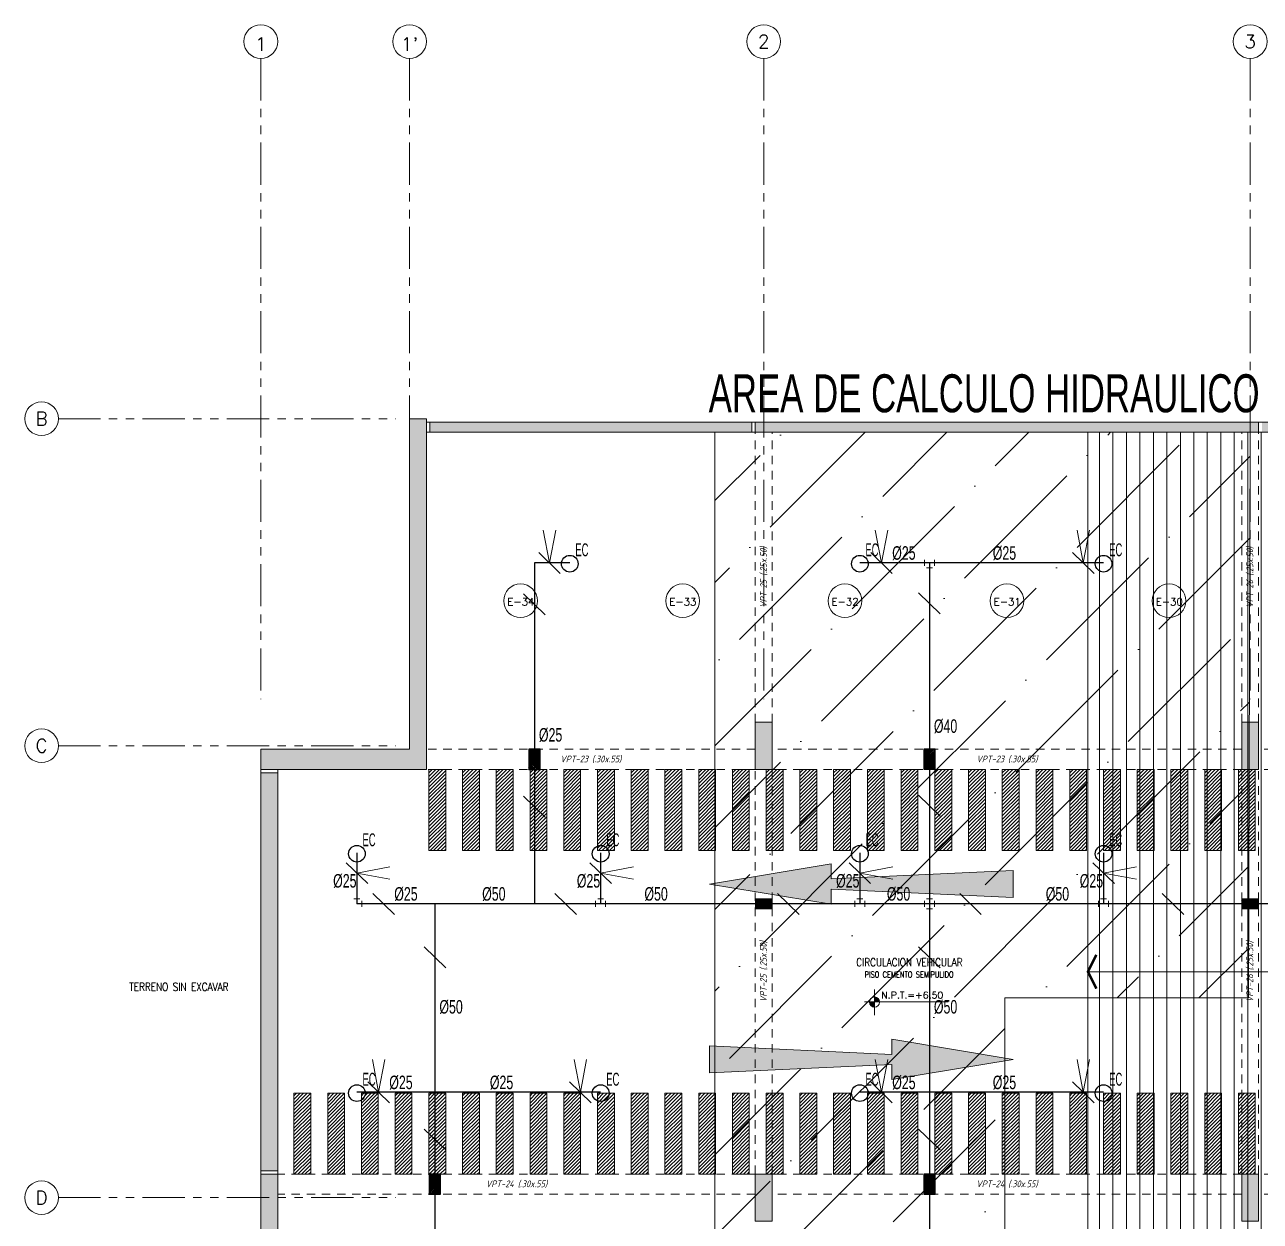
# Model space of a CAD drawing. Header units: millimetres. Extents: x 2085 to 2829, y 1347 to 1643.
# Drawn here: x 2109.65 to 2127.97, y 1447.39 to 1465.13 of the extents above; entities that cross this region are included whole.
import ezdxf
from ezdxf.enums import TextEntityAlignment as Align

# ---------------------------------------------------------------- set-up
doc = ezdxf.new("R2010")
doc.units = ezdxf.units.MM
for name, pattern in [('DASHED2', [0.375, 0.25, -0.125]), ('HIDDEN', [0.375, 0.25, -0.125]), ('HIDDEN2', [0.1875, 0.125, -0.0625]), ('PHANTOM', [2.5, 1.25, -0.25, 0.25, -0.25, 0.25, -0.25]), ('PHANTOM2', [1.25, 0.625, -0.125, 0.125, -0.125, 0.125, -0.125])]:
    doc.linetypes.add(name, pattern=pattern)
doc.layers.get('0').update_dxf_attribs({"color": 251, "lineweight": 9})
for name, color, linetype, lineweight in [('000 SOS 911 - ACCESORIOS ACI', 3, 'Continuous', 20), ('000 SOS 911 ACCESORIOS', 3, 'Continuous', 20), ('000 SOS 911 ROCIADORES', 5, 'Continuous', 25), ('000 SOS 911 TEXTOS ACI', 7, 'Continuous', 9), ('000 SOS 911 TUB. ENTERRADA  ACI', 5, 'DASHED2', 25), ('000 SOS 911 TUBERIA ACI', 3, 'Continuous', 25), ('A-EJES', 251, 'PHANTOM', 9), ('A-ESTRUCTURA-HATCH', 251, 'Continuous', 13), ('A-ESTRUCTURA-PLACAS', 251, 'Continuous', 13), ('A-ESTRUCTURA-VIGAS', 251, 'HIDDEN2', 13), ('A-HATCH', 251, 'Continuous', 9), ('A-LINEAS', 251, 'Continuous', 9), ('A-MUROS', 251, 'Continuous', 9), ('A-NIVELES-NPT', 251, 'Continuous', 9), ('A-NUMERO ESTAC', 251, 'Continuous', 13), ('A-TEXTO-ACABADO PISO', 251, 'Continuous', 13), ('A-TEXTO-AMBIENTES', 251, 'Continuous', 9), ('A-TEXTO-INDICACIONES', 251, 'Continuous', 13), ('CIRCULACION PEATONAL', 251, 'Continuous', 13), ('Layer1', 1, 'Continuous', 9), ('relleno', 251, 'Continuous', 9)]:
    doc.layers.add(name, color=color, linetype=linetype, lineweight=lineweight)
doc.layers.add('A_50_Vigas Chata', color=251, linetype='HIDDEN', lineweight=13, plot=False)
doc.styles.add('APPIA -TEXTOS-GENERALES', font='isocp.shx', dxfattribs={"oblique": 15})
doc.styles.add('PIPE', font='ARIALN.TTF', dxfattribs={"width": 0.8})
doc.styles.add('R80', font='romans.shx', dxfattribs={"width": 0.8, "oblique": 15, "height": 0.1})
doc.styles.add('ROMANS', font='romans.shx', dxfattribs={"width": 0.8})
pattern_1 = [(45, (102.750368, 0), (-0.0265165, 0.0265165), [])]
pattern_2 = [(45, (103.250368, 0), (-0.0265165, 0.0265165), [])]
pattern_3 = [(45, (103.750368, 0), (-0.0265165, 0.0265165), [])]
pattern_4 = [(45, (104.250368, 0), (-0.0265165, 0.0265165), [])]
pattern_5 = [(45, (104.750368, 0), (-0.0265165, 0.0265165), [])]
pattern_6 = [(45, (105.250368, 0), (-0.0265165, 0.0265165), [])]
pattern_7 = [(45, (105.750368, 0), (-0.0265165, 0.0265165), [])]

# ---------------------------------------------------------------- blocks, each defined once
blk = doc.blocks.new('002')
at = {"layer": '000 SOS 911 ROCIADORES'}
blk.add_circle((2884.506, 1470.177, 0), 0.0952, dxfattribs=at)
at = {"layer": '000 SOS 911 ROCIADORES', "color": 5, "style": 'PIPE', "width": 0.641273}
blk.add_text('EC', height=0.1469, dxfattribs=at).set_placement((2884.569, 1470.262, 0), (2884.719, 1470.262, 0), align=Align.FIT)
blk = doc.blocks.new('003')
at = {"layer": '000 SOS 911 ROCIADORES', "xscale": 1.3, "yscale": 1.3, "zscale": 1.3}
blk.add_blockref('002', (-841.839, -416.766, 0), dxfattribs=at)
blk = doc.blocks.new('PASE EN VIGA')
at = {"layer": '000 SOS 911 TUB. ENTERRADA  ACI'}
h = blk.add_hatch(dxfattribs=at)
h.set_pattern_fill('ANSI31', color=6, scale=0.0046)
h.paths.add_polyline_path([(2188.783, 1180.57), (2188.783, 1180.71), (2188.533, 1180.71), (2188.533, 1180.57)])
at = {"layer": '000 SOS 911 TUB. ENTERRADA  ACI', "color": 6, "linetype": 'ByBlock'}
blk.add_lwpolyline([(2188.533, 1180.57), (2188.783, 1180.57), (2188.783, 1180.71), (2188.533, 1180.71)], close=True, dxfattribs=at)
blk = doc.blocks.new('007')
at = {"layer": '000 SOS 911 - ACCESORIOS ACI'}
for q in [(26830.838, -4054.765, 0), (26831.022, -4054.765, 0)]:
    blk.add_line((26830.93, -4055.252, 0), q, dxfattribs=at)
blk = doc.blocks.new('ACCS.ELBOW.90')
at = {"layer": '000 SOS 911 - ACCESORIOS ACI', "color": 100}
for p, q in [((0.098, 0.168), (-0.098, 0.168)), ((0.168, -0.098), (0.168, 0.098))]:
    blk.add_line(p, q, dxfattribs=at)
at = {"layer": '000 SOS 911 - ACCESORIOS ACI', "color": 9}
for p in [(0, 0.168), (0.168, 0)]:
    blk.add_line(p, (0, 0), dxfattribs=at)
blk = doc.blocks.new('EST P2')
at = {"layer": 'A-ESTRUCTURA-HATCH'}
h = blk.add_hatch(color=256, dxfattribs=at)
h.dxf.hatch_style = 1
h.paths.add_polyline_path([(-19.425, 5.95), (-23.374, 5.95), (-23.374, 5), (-25.49, 5), (-25.49, 4.85), (-23.224, 4.85), (-23.224, 5.75), (-19.575, 5.75), (-19.575, 4.85), (-18.03, 4.85), (-18.03, 5), (-19.425, 5)])
h.paths.add_polyline_path([(-25.54, 5), (-32.4, 5), (-32.4, 4.85), (-25.54, 4.85)])
h.paths.add_polyline_path([(-32.45, 5), (-39.91, 5), (-39.91, 4.85), (-32.45, 4.85)])
h.paths.add_polyline_path([(-39.96, 5), (-44.735, 5), (-44.735, 4.85), (-39.96, 4.85)])
h.paths.add_polyline_path([(-44.785, 5.05), (-45.035, 5.05), (-45.035, 0.15), (-47.24, 0.15), (-47.24, -0.15), (-44.785, -0.15)])
h.paths.add_polyline_path([(-46.99, -0.2), (-47.24, -0.2), (-47.24, -6.1), (-46.99, -6.1)])
h.paths.add_polyline_path([(-46.99, -6.15), (-47.24, -6.15), (-47.24, -11.4), (-46.99, -11.4)])
h.paths.add_polyline_path([(-39.96, -11.15), (-46.94, -11.15), (-46.94, -11.3), (-39.96, -11.3)])
h.paths.add_polyline_path([(-32.45, -11.15), (-39.91, -11.15), (-39.91, -11.3), (-32.45, -11.3)])
h.paths.add_polyline_path([(-25.54, -11.15), (-32.4, -11.15), (-32.4, -11.3), (-25.54, -11.3)])
h.paths.add_polyline_path([(-18.03, -11.15), (-25.49, -11.15), (-25.49, -11.3), (-18.03, -11.3)])
h.paths.add_polyline_path([(-11.12, -11.15), (-17.98, -11.15), (-17.98, -11.3), (-11.12, -11.3)])
h.paths.add_polyline_path([(-3.61, -11.15), (-11.07, -11.15), (-11.07, -11.3), (-3.61, -11.3)])
h.paths.add_polyline_path([(3.6, -11.15), (-3.56, -11.15), (-3.56, -11.3), (3.6, -11.3)])
h.paths.add_polyline_path([(12.2, -11.15), (3.65, -11.15), (3.65, -11.3), (12.2, -11.3)])
h.paths.add_polyline_path([(18.02, -11.15), (12.25, -11.15), (12.25, -11.3), (18.02, -11.3)])
h.paths.add_polyline_path([(23.02, -11.15), (18.07, -11.15), (18.07, -11.3), (23.02, -11.3)])
h.paths.add_polyline_path([(30.23, -11.15), (23.07, -11.15), (23.07, -11.3), (30.23, -11.3)])
h.paths.add_polyline_path([(35.53, -11.15), (30.28, -11.15), (30.28, -11.3), (35.53, -11.3)])
h.paths.add_polyline_path([(43.04, -11.15), (35.58, -11.15), (35.58, -11.3), (43.04, -11.3)])
h.paths.add_polyline_path([(49.95, -11.15), (43.09, -11.15), (43.09, -11.3), (49.95, -11.3)])
h.paths.add_polyline_path([(57.46, -11.15), (50, -11.15), (50, -11.3), (57.46, -11.3)])
h.paths.add_polyline_path([(64.37, -11.15), (57.51, -11.15), (57.51, -11.3), (64.37, -11.3)])
h.paths.add_polyline_path([(71.88, -11.15), (64.42, -11.15), (64.42, -11.3), (71.88, -11.3)])
h.paths.add_polyline_path([(59.801, -0.15), (60.001, -0.15, -0.616916), (65.272, 2.496), (65.272, -0.15), (65.422, -0.15), (65.422, 2.378, -0.221665), (66.601, -0.15), (66.801, -0.15, 0.99999)], flags=0)
h.paths.add_polyline_path([(72.801, -0.15), (73.001, -0.15, 1), (53.601, -0.15), (53.801, -0.15, -1)])
h.paths.add_polyline_path([(53.376, 5), (51.865, 5), (51.865, 4.85), (53.376, 4.85)])
h.paths.add_polyline_path([(51.865, 5), (47.915, 5), (47.915, -0.15), (50.25, -0.15), (50.25, 0), (48.065, 0), (48.065, 2.05), (50.015, 2.05), (50.015, 2.2), (48.065, 2.2), (48.065, 4.85), (51.715, 4.85), (51.715, 1.9), (51.865, 1.9), (51.865, 4.85), (51.865, 4.85)])
h.paths.add_polyline_path([(47.865, 5), (43.09, 5), (43.09, 4.85), (47.865, 4.85)])
h.paths.add_polyline_path([(43.04, 5), (35.58, 5), (35.58, 4.85), (43.04, 4.85)])
h.paths.add_polyline_path([(32.726, 5.95), (28.776, 5.95), (28.776, 5), (23.07, 5), (23.07, 4.85), (28.926, 4.85), (28.926, 5.75), (32.576, 5.75), (32.576, 4.85), (35.53, 4.85), (35.53, 5), (32.726, 5)])
h.paths.add_polyline_path([(23.02, 5), (18.07, 5), (18.07, 4.85), (23.02, 4.85)])
h.paths.add_polyline_path([(18.02, 5), (12.25, 5), (12.25, 4.85), (18.02, 4.85)])
h.paths.add_polyline_path([(12.2, 5), (5.876, 5), (5.876, 4.85), (12.2, 4.85)])
h.paths.add_polyline_path([(3.775, 5), (-3.56, 5), (-3.56, 4.85), (-0.175, 4.85), (-0.175, -0.151), (1.925, -0.151), (1.925, 0), (-0.025, 0), (-0.025, 2.05), (3.775, 2.05), (3.775, 2.2), (-0.025, 2.2), (-0.025, 4.85), (3.625, 4.85), (3.625, 3.2), (3.775, 3.2)])
h.paths.add_polyline_path([(-3.61, 5), (-11.07, 5), (-11.07, 4.85), (-3.61, 4.85)])
h.paths.add_polyline_path([(-11.12, 5), (-17.98, 5), (-17.98, 4.85), (-11.12, 4.85)])
h = blk.add_hatch(color=256, dxfattribs=at)
h.dxf.hatch_style = 1
h.paths.add_polyline_path([(-3.56, -6.15), (-3.31, -6.15), (-3.31, -6.85), (-3.56, -6.85)])
h.paths.add_polyline_path([(-3.56, 0.55), (-3.31, 0.55), (-3.31, -0.15), (-3.56, -0.15)])
h.paths.add_polyline_path([(-3.86, -6.15), (-3.61, -6.15), (-3.61, -6.85), (-3.86, -6.85)])
h.paths.add_polyline_path([(-3.86, 0.55), (-3.61, 0.55), (-3.61, -0.15), (-3.86, -0.15)])
h.paths.add_polyline_path([(-11.07, -6.15), (-10.82, -6.15), (-10.82, -6.85), (-11.07, -6.85)])
h.paths.add_polyline_path([(-11.07, 0.55), (-10.82, 0.55), (-10.82, -0.15), (-11.07, -0.15)])
h.paths.add_polyline_path([(-18.28, -6.15), (-18.03, -6.15), (-18.03, -6.85), (-18.28, -6.85)])
h.paths.add_polyline_path([(-18.28, 0.55), (-18.03, 0.55), (-18.03, -0.15), (-18.28, -0.15)])
h.paths.add_polyline_path([(-25.49, -6.15), (-25.24, -6.15), (-25.24, -6.85), (-25.49, -6.85)])
h.paths.add_polyline_path([(-25.49, 0.55), (-25.24, 0.55), (-25.24, -0.15), (-25.49, -0.15)])
h.paths.add_polyline_path([(-32.7, -6.15), (-32.45, -6.15), (-32.45, -6.85), (-32.7, -6.85)])
h.paths.add_polyline_path([(-32.7, 0.55), (-32.45, 0.55), (-32.45, -0.15), (-32.7, -0.15)])
h.paths.add_polyline_path([(-39.91, -6.15), (-39.66, -6.15), (-39.66, -6.85), (-39.91, -6.85)])
h.paths.add_polyline_path([(-39.91, 0.55), (-39.66, 0.55), (-39.66, -0.15), (-39.91, -0.15)])
h.paths.add_polyline_path([(3.65, -6.15), (3.9, -6.15), (3.9, -6.85), (3.65, -6.85)])
h.paths.add_polyline_path([(3.626, 0.55), (3.9, 0.55), (3.9, -0.15), (3.626, -0.15)])
h.paths.add_polyline_path([(42.79, -6.15), (43.04, -6.15), (43.04, -6.85), (42.79, -6.85)])
h.paths.add_polyline_path([(42.79, 0.55), (43.04, 0.55), (43.04, -0.15), (42.79, -0.15)])
h.paths.add_polyline_path([(35.58, -6.15), (35.83, -6.15), (35.83, -6.85), (35.58, -6.85)])
h.paths.add_polyline_path([(35.58, 0.55), (35.83, 0.55), (35.83, -0.15), (35.58, -0.15)])
h.paths.add_polyline_path([(35.28, -6.15), (35.53, -6.15), (35.53, -6.85), (35.28, -6.85)])
h.paths.add_polyline_path([(35.28, 0.55), (35.53, 0.55), (35.53, -0.15), (35.28, -0.15)])
h.paths.add_polyline_path([(30.28, -6.15), (30.53, -6.15), (30.53, -6.85), (30.28, -6.85)])
h.paths.add_polyline_path([(30.28, 0.55), (30.53, 0.55), (30.53, -0.15), (30.28, -0.15)])
h.paths.add_polyline_path([(23.07, -6.15), (23.32, -6.15), (23.32, -6.85), (23.07, -6.85)])
h.paths.add_polyline_path([(23.07, 0.55), (23.32, 0.55), (23.32, -0.15), (23.07, -0.15)])
h.paths.add_polyline_path([(18.07, -6.15), (18.32, -6.15), (18.32, -6.85), (18.07, -6.85)])
h.paths.add_polyline_path([(18.07, 0.55), (18.32, 0.55), (18.32, -0.15), (18.07, -0.15)])
h.paths.add_polyline_path([(10.86, -6.15), (11.11, -6.15), (11.11, -6.85), (10.86, -6.85)])
h.paths.add_polyline_path([(10.86, 0.55), (11.11, 0.55), (11.11, -0.15), (10.86, -0.15)])
h.paths.add_polyline_path([(71.63, -6.15), (71.88, -6.15), (71.88, -6.85), (71.63, -6.85)])
h.paths.add_polyline_path([(64.42, -6.15), (64.67, -6.15), (64.67, -6.85), (64.42, -6.85)])
h.paths.add_polyline_path([(57.21, -6.15), (57.46, -6.15), (57.46, -6.85), (57.21, -6.85)])
h.paths.add_polyline_path([(50, -6.15), (50.25, -6.15), (50.25, -6.85), (50, -6.85)])
at = {"layer": 'A-ESTRUCTURA-PLACAS'}
for points in [[(-47.24, -0.15), (-47.24, 0.15), (-45.035, 0.15), (-45.035, 5.05), (-44.785, 5.05), (-44.785, -0.15)], [(-44.735, 5), (-39.96, 5), (-39.96, 4.85), (-44.735, 4.85)], [(-39.91, 0.55), (-39.66, 0.55), (-39.66, -0.15), (-39.91, -0.15)], [(-32.7, 0.55), (-32.45, 0.55), (-32.45, -0.15), (-32.7, -0.15)], [(-47.24, -6.1), (-47.24, -0.2), (-46.99, -0.2), (-46.99, -6.1)], [(-46.99, -11.4), (-47.24, -11.4), (-47.24, -6.15), (-46.99, -6.15)], [(-39.91, -6.15), (-39.66, -6.15), (-39.66, -6.85), (-39.91, -6.85)], [(-32.7, -6.15), (-32.45, -6.15), (-32.45, -6.85), (-32.7, -6.85)]]:
    blk.add_lwpolyline(points, close=True, dxfattribs=at)
blk.add_lwpolyline([(-32.45, 4.85), (-39.91, 4.85), (-39.91, 5), (-32.45, 5), (-32.45, 4.85)], dxfattribs=at)
at = {"layer": 'A-ESTRUCTURA-VIGAS'}
for points in [[(-39.91, 0.55), (-39.91, 4.85)], [(-39.66, 0.55), (-39.66, 4.85)], [(-32.7, 0.55), (-32.7, 4.85)], [(-32.45, 0.55), (-32.45, 4.85)], [(-39.91, 0.15), (-44.785, 0.15)], [(-32.7, 0.15), (-39.66, 0.15)], [(-25.49, 0.15), (-32.45, 0.15)], [(-39.91, -0.15), (-44.785, -0.15)], [(-39.91, -6.15), (-39.91, -0.15)], [(-39.66, -6.15), (-39.66, -0.15)], [(-32.7, -0.15), (-39.66, -0.15)], [(-32.7, -6.15), (-32.7, -0.15)], [(-32.45, -6.15), (-32.45, -0.15)], [(-25.49, -0.15), (-32.45, -0.15)], [(-39.91, -6.15), (-46.99, -6.15)], [(-32.7, -6.15), (-39.66, -6.15)], [(-25.49, -6.15), (-32.45, -6.15)], [(-39.91, -6.45), (-46.99, -6.45)], [(-32.7, -6.45), (-39.66, -6.45)], [(-25.49, -6.45), (-32.45, -6.45)]]:
    blk.add_lwpolyline(points, dxfattribs=at)
blk.add_lwpolyline([(-46.99, -0.15), (-46.99, -0.15)], close=True, dxfattribs=at)
at = {"layer": 'A_50_Vigas Chata', "char_height": 0.1, "attachment_point": 5, "rotation": 90, "style": 'APPIA -TEXTOS-GENERALES'}
for s, insert in [('VPT-25 (.25x.50)', (-39.785, 2.7)), ('VPT-26 (.25x.50)', (-32.575, 2.7)), ('VPT-25 (.25x.50)', (-39.785, -3.15)), ('VPT-26 (.25x.50)', (-32.575, -3.15))]:
    blk.add_mtext(s, dxfattribs=dict(at, insert=insert))
at = {"layer": 'A_50_Vigas Chata', "char_height": 0.1, "attachment_point": 5, "style": 'APPIA -TEXTOS-GENERALES'}
for s, insert in [('VPT-23 (.30x.55)', (-42.348, 0)), ('VPT-23 (.30x.55)', (-36.18, 0)), ('VPT-24 (.30x.55)', (-43.45, -6.3)), ('VPT-24 (.30x.55)', (-36.18, -6.3))]:
    blk.add_mtext(s, dxfattribs=dict(at, insert=insert))
blk = doc.blocks.new('*U225')
at = {"layer": 'CIRCULACION PEATONAL'}
h = blk.add_hatch(dxfattribs=at)
h.set_pattern_fill('ANSI31', color=256, scale=0.3)
h.set_pattern_definition(pattern_1)
h.paths.add_polyline_path([(103.047, 0.228), (102.797, 0.228), (102.797, -0.972), (103.047, -0.972)])
h = blk.add_hatch(dxfattribs=at)
h.set_pattern_fill('ANSI31', color=256, scale=0.3)
h.set_pattern_definition(pattern_2)
h.paths.add_polyline_path([(103.547, 0.228), (103.297, 0.228), (103.297, -0.972), (103.547, -0.972)])
h = blk.add_hatch(dxfattribs=at)
h.set_pattern_fill('ANSI31', color=256, scale=0.3)
h.set_pattern_definition(pattern_3)
h.paths.add_polyline_path([(104.047, 0.228), (103.797, 0.228), (103.797, -0.972), (104.047, -0.972)])
h = blk.add_hatch(dxfattribs=at)
h.set_pattern_fill('ANSI31', color=256, scale=0.3)
h.set_pattern_definition(pattern_4)
h.paths.add_polyline_path([(104.547, 0.228), (104.297, 0.228), (104.297, -0.972), (104.547, -0.972)])
h = blk.add_hatch(dxfattribs=at)
h.set_pattern_fill('ANSI31', color=256, scale=0.3)
h.set_pattern_definition(pattern_5)
h.paths.add_polyline_path([(105.047, 0.228), (104.797, 0.228), (104.797, -0.972), (105.047, -0.972)])
h = blk.add_hatch(dxfattribs=at)
h.set_pattern_fill('ANSI31', color=256, scale=0.3)
h.set_pattern_definition(pattern_6)
h.paths.add_polyline_path([(105.547, 0.228), (105.297, 0.228), (105.297, -0.972), (105.547, -0.972)])
h = blk.add_hatch(dxfattribs=at)
h.set_pattern_fill('ANSI31', color=256, scale=0.3)
h.set_pattern_definition(pattern_7)
h.paths.add_polyline_path([(106.047, 0.228), (105.797, 0.228), (105.797, -0.972), (106.047, -0.972)])
h = blk.add_hatch(dxfattribs=at)
h.set_pattern_fill('ANSI31', color=256, scale=0.3)
h.set_pattern_definition([(45, (106.250368, 0), (-0.0265165, 0.0265165), [])])
h.paths.add_polyline_path([(106.547, 0.228), (106.297, 0.228), (106.297, -0.972), (106.547, -0.972)])
h = blk.add_hatch(dxfattribs=at)
h.set_pattern_fill('ANSI31', color=256, scale=0.3)
h.set_pattern_definition([(45, (106.750368, 0), (-0.0265165, 0.0265165), [])])
h.paths.add_polyline_path([(107.047, 0.228), (106.797, 0.228), (106.797, -0.972), (107.047, -0.972)])
h = blk.add_hatch(dxfattribs=at)
h.set_pattern_fill('ANSI31', color=256, scale=0.3)
h.set_pattern_definition([(45, (107.250368, 0), (-0.0265165, 0.0265165), [])])
h.paths.add_polyline_path([(107.547, 0.228), (107.297, 0.228), (107.297, -0.972), (107.547, -0.972)])
h = blk.add_hatch(dxfattribs=at)
h.set_pattern_fill('ANSI31', color=256, scale=0.3)
h.set_pattern_definition([(45, (107.750368, 0), (-0.0265165, 0.0265165), [])])
h.paths.add_polyline_path([(108.047, 0.228), (107.797, 0.228), (107.797, -0.972), (108.047, -0.972)])
h = blk.add_hatch(dxfattribs=at)
h.set_pattern_fill('ANSI31', color=256, scale=0.3)
h.set_pattern_definition([(45, (108.250368, 0), (-0.0265165, 0.0265165), [])])
h.paths.add_polyline_path([(108.547, 0.228), (108.297, 0.228), (108.297, -0.972), (108.547, -0.972)])
h = blk.add_hatch(dxfattribs=at)
h.set_pattern_fill('ANSI31', color=256, scale=0.3)
h.set_pattern_definition([(45, (108.750368, 0), (-0.0265165, 0.0265165), [])])
h.paths.add_polyline_path([(109.047, 0.228), (108.797, 0.228), (108.797, -0.972), (109.047, -0.972)])
h = blk.add_hatch(dxfattribs=at)
h.set_pattern_fill('ANSI31', color=256, scale=0.3)
h.set_pattern_definition([(45, (109.250368, 0), (-0.0265165, 0.0265165), [])])
h.paths.add_polyline_path([(109.547, 0.228), (109.297, 0.228), (109.297, -0.972), (109.547, -0.972)])
h = blk.add_hatch(dxfattribs=at)
h.set_pattern_fill('ANSI31', color=256, scale=0.3)
h.set_pattern_definition([(45, (109.750368, 0), (-0.0265165, 0.0265165), [])])
h.paths.add_polyline_path([(110.047, 0.228), (109.797, 0.228), (109.797, -0.972), (110.047, -0.972)])
h = blk.add_hatch(dxfattribs=at)
h.set_pattern_fill('ANSI31', color=256, scale=0.3)
h.set_pattern_definition([(45, (110.250368, 0), (-0.0265165, 0.0265165), [])])
h.paths.add_polyline_path([(110.547, 0.228), (110.297, 0.228), (110.297, -0.972), (110.547, -0.972)])
h = blk.add_hatch(dxfattribs=at)
h.set_pattern_fill('ANSI31', color=256, scale=0.3)
h.set_pattern_definition([(45, (110.750368, 0), (-0.0265165, 0.0265165), [])])
h.paths.add_polyline_path([(111.047, 0.228), (110.797, 0.228), (110.797, -0.972), (111.047, -0.972)])
h = blk.add_hatch(dxfattribs=at)
h.set_pattern_fill('ANSI31', color=256, scale=0.3)
h.set_pattern_definition([(45, (111.250368, 0), (-0.0265165, 0.0265165), [])])
h.paths.add_polyline_path([(111.547, 0.228), (111.297, 0.228), (111.297, -0.972), (111.547, -0.972)])
h = blk.add_hatch(dxfattribs=at)
h.set_pattern_fill('ANSI31', color=256, scale=0.3)
h.set_pattern_definition([(45, (111.750368, 0), (-0.0265165, 0.0265165), [])])
h.paths.add_polyline_path([(112.047, 0.228), (111.797, 0.228), (111.797, -0.972), (112.047, -0.972)])
h = blk.add_hatch(dxfattribs=at)
h.set_pattern_fill('ANSI31', color=256, scale=0.3)
h.set_pattern_definition([(45, (112.250368, 0), (-0.0265165, 0.0265165), [])])
h.paths.add_polyline_path([(112.547, 0.228), (112.297, 0.228), (112.297, -0.972), (112.547, -0.972)])
h = blk.add_hatch(dxfattribs=at)
h.set_pattern_fill('ANSI31', color=256, scale=0.3)
h.set_pattern_definition([(45, (112.750368, 0), (-0.0265165, 0.0265165), [])])
h.paths.add_polyline_path([(113.047, 0.228), (112.797, 0.228), (112.797, -0.972), (113.047, -0.972)])
h = blk.add_hatch(dxfattribs=at)
h.set_pattern_fill('ANSI31', color=256, scale=0.3)
h.set_pattern_definition([(45, (113.250368, 0), (-0.0265165, 0.0265165), [])])
h.paths.add_polyline_path([(113.547, 0.228), (113.297, 0.228), (113.297, -0.972), (113.547, -0.972)])
h = blk.add_hatch(dxfattribs=at)
h.set_pattern_fill('ANSI31', color=256, scale=0.3)
h.set_pattern_definition([(45, (113.750368, 0), (-0.0265165, 0.0265165), [])])
h.paths.add_polyline_path([(114.047, 0.228), (113.797, 0.228), (113.797, -0.972), (114.047, -0.972)])
h = blk.add_hatch(dxfattribs=at)
h.set_pattern_fill('ANSI31', color=256, scale=0.3)
h.set_pattern_definition([(45, (114.250368, 0), (-0.0265165, 0.0265165), [])])
h.paths.add_polyline_path([(114.547, 0.228), (114.297, 0.228), (114.297, -0.972), (114.547, -0.972)])
h = blk.add_hatch(dxfattribs=at)
h.set_pattern_fill('ANSI31', color=256, scale=0.3)
h.set_pattern_definition([(45, (114.750368, 0), (-0.0265165, 0.0265165), [])])
h.paths.add_polyline_path([(115.047, 0.228), (114.797, 0.228), (114.797, -0.972), (115.047, -0.972)])
h = blk.add_hatch(dxfattribs=at)
h.set_pattern_fill('ANSI31', color=256, scale=0.3)
h.set_pattern_definition([(45, (115.250368, 0), (-0.0265165, 0.0265165), [])])
h.paths.add_polyline_path([(115.547, 0.228), (115.297, 0.228), (115.297, -0.972), (115.547, -0.972)])
h = blk.add_hatch(dxfattribs=at)
h.set_pattern_fill('ANSI31', color=256, scale=0.3)
h.set_pattern_definition([(45, (115.750368, 0), (-0.0265165, 0.0265165), [])])
h.paths.add_polyline_path([(116.047, 0.228), (115.797, 0.228), (115.797, -0.972), (116.047, -0.972)])
h = blk.add_hatch(dxfattribs=at)
h.set_pattern_fill('ANSI31', color=256, scale=0.3)
h.set_pattern_definition([(45, (116.250368, 0), (-0.0265165, 0.0265165), [])])
h.paths.add_polyline_path([(116.547, 0.228), (116.297, 0.228), (116.297, -0.972), (116.547, -0.972)])
h = blk.add_hatch(dxfattribs=at)
h.set_pattern_fill('ANSI31', color=256, scale=0.3)
h.set_pattern_definition([(45, (116.750368, 0), (-0.0265165, 0.0265165), [])])
h.paths.add_polyline_path([(117.047, 0.228), (116.797, 0.228), (116.797, -0.972), (117.047, -0.972)])
for points in [[(102.797, -0.972), (103.047, -0.972), (103.047, 0.228), (102.797, 0.228)], [(103.297, -0.972), (103.547, -0.972), (103.547, 0.228), (103.297, 0.228)], [(103.797, -0.972), (104.047, -0.972), (104.047, 0.228), (103.797, 0.228)], [(104.297, -0.972), (104.547, -0.972), (104.547, 0.228), (104.297, 0.228)], [(104.797, -0.972), (105.047, -0.972), (105.047, 0.228), (104.797, 0.228)], [(105.297, -0.972), (105.547, -0.972), (105.547, 0.228), (105.297, 0.228)], [(105.797, -0.972), (106.047, -0.972), (106.047, 0.228), (105.797, 0.228)], [(106.297, -0.972), (106.547, -0.972), (106.547, 0.228), (106.297, 0.228)], [(106.797, -0.972), (107.047, -0.972), (107.047, 0.228), (106.797, 0.228)], [(107.297, -0.972), (107.547, -0.972), (107.547, 0.228), (107.297, 0.228)], [(107.797, -0.972), (108.047, -0.972), (108.047, 0.228), (107.797, 0.228)], [(108.297, -0.972), (108.547, -0.972), (108.547, 0.228), (108.297, 0.228)], [(108.797, -0.972), (109.047, -0.972), (109.047, 0.228), (108.797, 0.228)], [(109.297, -0.972), (109.547, -0.972), (109.547, 0.228), (109.297, 0.228)], [(109.797, -0.972), (110.047, -0.972), (110.047, 0.228), (109.797, 0.228)], [(110.297, -0.972), (110.547, -0.972), (110.547, 0.228), (110.297, 0.228)], [(110.797, -0.972), (111.047, -0.972), (111.047, 0.228), (110.797, 0.228)], [(111.297, -0.972), (111.547, -0.972), (111.547, 0.228), (111.297, 0.228)], [(111.797, -0.972), (112.047, -0.972), (112.047, 0.228), (111.797, 0.228)], [(112.297, -0.972), (112.547, -0.972), (112.547, 0.228), (112.297, 0.228)], [(112.797, -0.972), (113.047, -0.972), (113.047, 0.228), (112.797, 0.228)], [(113.297, -0.972), (113.547, -0.972), (113.547, 0.228), (113.297, 0.228)], [(113.797, -0.972), (114.047, -0.972), (114.047, 0.228), (113.797, 0.228)], [(114.297, -0.972), (114.547, -0.972), (114.547, 0.228), (114.297, 0.228)], [(114.797, -0.972), (115.047, -0.972), (115.047, 0.228), (114.797, 0.228)], [(115.297, -0.972), (115.547, -0.972), (115.547, 0.228), (115.297, 0.228)], [(115.797, -0.972), (116.047, -0.972), (116.047, 0.228), (115.797, 0.228)], [(116.297, -0.972), (116.547, -0.972), (116.547, 0.228), (116.297, 0.228)], [(116.797, -0.972), (117.047, -0.972), (117.047, 0.228), (116.797, 0.228)]]:
    blk.add_lwpolyline(points, close=True, dxfattribs=at)
blk = doc.blocks.new('EJES 1P')
at = {"layer": 'A-EJES', "linetype": 'PHANTOM2'}
for points in [[(-2.231, 5.345), (-2.231, -4.158)], [(-0.026, 5.345), (-0.026, -4.158)], [(5.224, 5.345), (5.224, -4.158)], [(12.434, 5.345), (12.434, -4.158)], [(-5.234, 0), (-0.228, 0)], [(-5.234, -4.85), (-0.228, -4.85)], [(-5.234, -11.55), (-0.228, -11.55)]]:
    blk.add_lwpolyline(points, dxfattribs=at)
at = {"layer": 'A-EJES', "linetype": 'Continuous'}
for centre in [(-2.231, 5.592), (-0.026, 5.592), (5.224, 5.592), (12.434, 5.592), (-5.481, 0), (-5.481, -4.85), (-5.481, -11.55)]:
    blk.add_circle(centre, 0.25, dxfattribs=at)
at = {"layer": 'A-EJES', "linetype": 'Continuous', "style": 'ROMANS'}
for s, p in [('2', (5.224, 5.592)), ('3', (12.434, 5.592)), ('1', (-2.231, 5.554)), ("1'", (-0.026, 5.554)), ('B', (-5.481, 0)), ('C', (-5.481, -4.85)), ('D', (-5.481, -11.55))]:
    blk.add_text(s, height=0.2, dxfattribs=at).set_placement(p, align=Align.MIDDLE_CENTER)
blk = doc.blocks.new('*U223')
at = {"layer": 'CIRCULACION PEATONAL'}
h = blk.add_hatch(dxfattribs=at)
h.set_pattern_fill('ANSI31', color=256, scale=0.3)
h.set_pattern_definition([(45, (93.750368, 0), (-0.0265165, 0.0265165), [])])
h.paths.add_polyline_path([(94.047, 0.228), (93.797, 0.228), (93.797, -0.972), (94.047, -0.972)])
h = blk.add_hatch(dxfattribs=at)
h.set_pattern_fill('ANSI31', color=256, scale=0.3)
h.set_pattern_definition([(45, (94.250368, 0), (-0.0265165, 0.0265165), [])])
h.paths.add_polyline_path([(94.547, 0.228), (94.297, 0.228), (94.297, -0.972), (94.547, -0.972)])
h = blk.add_hatch(dxfattribs=at)
h.set_pattern_fill('ANSI31', color=256, scale=0.3)
h.set_pattern_definition([(45, (94.750368, 0), (-0.0265165, 0.0265165), [])])
h.paths.add_polyline_path([(95.047, 0.228), (94.797, 0.228), (94.797, -0.972), (95.047, -0.972)])
h = blk.add_hatch(dxfattribs=at)
h.set_pattern_fill('ANSI31', color=256, scale=0.3)
h.set_pattern_definition([(45, (95.250368, 0), (-0.0265165, 0.0265165), [])])
h.paths.add_polyline_path([(95.547, 0.228), (95.297, 0.228), (95.297, -0.972), (95.547, -0.972)])
h = blk.add_hatch(dxfattribs=at)
h.set_pattern_fill('ANSI31', color=256, scale=0.3)
h.set_pattern_definition([(45, (95.750368, 0), (-0.0265165, 0.0265165), [])])
h.paths.add_polyline_path([(96.047, 0.228), (95.797, 0.228), (95.797, -0.972), (96.047, -0.972)])
h = blk.add_hatch(dxfattribs=at)
h.set_pattern_fill('ANSI31', color=256, scale=0.3)
h.set_pattern_definition([(45, (96.250368, 0), (-0.0265165, 0.0265165), [])])
h.paths.add_polyline_path([(96.547, 0.228), (96.297, 0.228), (96.297, -0.972), (96.547, -0.972)])
h = blk.add_hatch(dxfattribs=at)
h.set_pattern_fill('ANSI31', color=256, scale=0.3)
h.set_pattern_definition([(45, (96.750368, 0), (-0.0265165, 0.0265165), [])])
h.paths.add_polyline_path([(97.047, 0.228), (96.797, 0.228), (96.797, -0.972), (97.047, -0.972)])
h = blk.add_hatch(dxfattribs=at)
h.set_pattern_fill('ANSI31', color=256, scale=0.3)
h.set_pattern_definition([(45, (97.250368, 0), (-0.0265165, 0.0265165), [])])
h.paths.add_polyline_path([(97.547, 0.228), (97.297, 0.228), (97.297, -0.972), (97.547, -0.972)])
h = blk.add_hatch(dxfattribs=at)
h.set_pattern_fill('ANSI31', color=256, scale=0.3)
h.set_pattern_definition([(45, (97.750368, 0), (-0.0265165, 0.0265165), [])])
h.paths.add_polyline_path([(98.047, 0.228), (97.797, 0.228), (97.797, -0.972), (98.047, -0.972)])
h = blk.add_hatch(dxfattribs=at)
h.set_pattern_fill('ANSI31', color=256, scale=0.3)
h.set_pattern_definition([(45, (98.250368, 0), (-0.0265165, 0.0265165), [])])
h.paths.add_polyline_path([(98.547, 0.228), (98.297, 0.228), (98.297, -0.972), (98.547, -0.972)])
h = blk.add_hatch(dxfattribs=at)
h.set_pattern_fill('ANSI31', color=256, scale=0.3)
h.set_pattern_definition([(45, (98.750368, 0), (-0.0265165, 0.0265165), [])])
h.paths.add_polyline_path([(99.047, 0.228), (98.797, 0.228), (98.797, -0.972), (99.047, -0.972)])
h = blk.add_hatch(dxfattribs=at)
h.set_pattern_fill('ANSI31', color=256, scale=0.3)
h.set_pattern_definition([(45, (99.250368, 0), (-0.0265165, 0.0265165), [])])
h.paths.add_polyline_path([(99.547, 0.228), (99.297, 0.228), (99.297, -0.972), (99.547, -0.972)])
h = blk.add_hatch(dxfattribs=at)
h.set_pattern_fill('ANSI31', color=256, scale=0.3)
h.set_pattern_definition([(45, (99.750368, 0), (-0.0265165, 0.0265165), [])])
h.paths.add_polyline_path([(100.047, 0.228), (99.797, 0.228), (99.797, -0.972), (100.047, -0.972)])
h = blk.add_hatch(dxfattribs=at)
h.set_pattern_fill('ANSI31', color=256, scale=0.3)
h.set_pattern_definition([(45, (100.250368, 0), (-0.0265165, 0.0265165), [])])
h.paths.add_polyline_path([(100.547, 0.228), (100.297, 0.228), (100.297, -0.972), (100.547, -0.972)])
h = blk.add_hatch(dxfattribs=at)
h.set_pattern_fill('ANSI31', color=256, scale=0.3)
h.set_pattern_definition([(45, (100.750368, 0), (-0.0265165, 0.0265165), [])])
h.paths.add_polyline_path([(101.047, 0.228), (100.797, 0.228), (100.797, -0.972), (101.047, -0.972)])
h = blk.add_hatch(dxfattribs=at)
h.set_pattern_fill('ANSI31', color=256, scale=0.3)
h.set_pattern_definition([(45, (101.250368, 0), (-0.0265165, 0.0265165), [])])
h.paths.add_polyline_path([(101.547, 0.228), (101.297, 0.228), (101.297, -0.972), (101.547, -0.972)])
h = blk.add_hatch(dxfattribs=at)
h.set_pattern_fill('ANSI31', color=256, scale=0.3)
h.set_pattern_definition([(45, (101.750368, 0), (-0.0265165, 0.0265165), [])])
h.paths.add_polyline_path([(102.047, 0.228), (101.797, 0.228), (101.797, -0.972), (102.047, -0.972)])
h = blk.add_hatch(dxfattribs=at)
h.set_pattern_fill('ANSI31', color=256, scale=0.3)
h.set_pattern_definition([(45, (102.250368, 0), (-0.0265165, 0.0265165), [])])
h.paths.add_polyline_path([(102.547, 0.228), (102.297, 0.228), (102.297, -0.972), (102.547, -0.972)])
h = blk.add_hatch(dxfattribs=at)
h.set_pattern_fill('ANSI31', color=256, scale=0.3)
h.set_pattern_definition(pattern_1)
h.paths.add_polyline_path([(103.047, 0.228), (102.797, 0.228), (102.797, -0.972), (103.047, -0.972)])
h = blk.add_hatch(dxfattribs=at)
h.set_pattern_fill('ANSI31', color=256, scale=0.3)
h.set_pattern_definition(pattern_2)
h.paths.add_polyline_path([(103.547, 0.228), (103.297, 0.228), (103.297, -0.972), (103.547, -0.972)])
h = blk.add_hatch(dxfattribs=at)
h.set_pattern_fill('ANSI31', color=256, scale=0.3)
h.set_pattern_definition(pattern_3)
h.paths.add_polyline_path([(104.047, 0.228), (103.797, 0.228), (103.797, -0.972), (104.047, -0.972)])
h = blk.add_hatch(dxfattribs=at)
h.set_pattern_fill('ANSI31', color=256, scale=0.3)
h.set_pattern_definition(pattern_4)
h.paths.add_polyline_path([(104.547, 0.228), (104.297, 0.228), (104.297, -0.972), (104.547, -0.972)])
h = blk.add_hatch(dxfattribs=at)
h.set_pattern_fill('ANSI31', color=256, scale=0.3)
h.set_pattern_definition(pattern_5)
h.paths.add_polyline_path([(105.047, 0.228), (104.797, 0.228), (104.797, -0.972), (105.047, -0.972)])
h = blk.add_hatch(dxfattribs=at)
h.set_pattern_fill('ANSI31', color=256, scale=0.3)
h.set_pattern_definition(pattern_6)
h.paths.add_polyline_path([(105.547, 0.228), (105.297, 0.228), (105.297, -0.972), (105.547, -0.972)])
h = blk.add_hatch(dxfattribs=at)
h.set_pattern_fill('ANSI31', color=256, scale=0.3)
h.set_pattern_definition(pattern_7)
h.paths.add_polyline_path([(106.047, 0.228), (105.797, 0.228), (105.797, -0.972), (106.047, -0.972)])
for points in [[(93.797, -0.972), (94.047, -0.972), (94.047, 0.228), (93.797, 0.228)], [(94.297, -0.972), (94.547, -0.972), (94.547, 0.228), (94.297, 0.228)], [(94.797, -0.972), (95.047, -0.972), (95.047, 0.228), (94.797, 0.228)], [(95.297, -0.972), (95.547, -0.972), (95.547, 0.228), (95.297, 0.228)], [(95.797, -0.972), (96.047, -0.972), (96.047, 0.228), (95.797, 0.228)], [(96.297, -0.972), (96.547, -0.972), (96.547, 0.228), (96.297, 0.228)], [(96.797, -0.972), (97.047, -0.972), (97.047, 0.228), (96.797, 0.228)], [(97.297, -0.972), (97.547, -0.972), (97.547, 0.228), (97.297, 0.228)], [(97.797, -0.972), (98.047, -0.972), (98.047, 0.228), (97.797, 0.228)], [(98.297, -0.972), (98.547, -0.972), (98.547, 0.228), (98.297, 0.228)], [(98.797, -0.972), (99.047, -0.972), (99.047, 0.228), (98.797, 0.228)], [(99.297, -0.972), (99.547, -0.972), (99.547, 0.228), (99.297, 0.228)], [(99.797, -0.972), (100.047, -0.972), (100.047, 0.228), (99.797, 0.228)], [(100.297, -0.972), (100.547, -0.972), (100.547, 0.228), (100.297, 0.228)], [(100.797, -0.972), (101.047, -0.972), (101.047, 0.228), (100.797, 0.228)], [(101.297, -0.972), (101.547, -0.972), (101.547, 0.228), (101.297, 0.228)], [(101.797, -0.972), (102.047, -0.972), (102.047, 0.228), (101.797, 0.228)], [(102.297, -0.972), (102.547, -0.972), (102.547, 0.228), (102.297, 0.228)], [(102.797, -0.972), (103.047, -0.972), (103.047, 0.228), (102.797, 0.228)], [(103.297, -0.972), (103.547, -0.972), (103.547, 0.228), (103.297, 0.228)], [(103.797, -0.972), (104.047, -0.972), (104.047, 0.228), (103.797, 0.228)], [(104.297, -0.972), (104.547, -0.972), (104.547, 0.228), (104.297, 0.228)], [(104.797, -0.972), (105.047, -0.972), (105.047, 0.228), (104.797, 0.228)], [(105.297, -0.972), (105.547, -0.972), (105.547, 0.228), (105.297, 0.228)], [(105.797, -0.972), (106.047, -0.972), (106.047, 0.228), (105.797, 0.228)]]:
    blk.add_lwpolyline(points, close=True, dxfattribs=at)
blk = doc.blocks.new('SIM NIVEL PLANTA')
at = {"linetype": 'Continuous'}
h = blk.add_hatch(dxfattribs=at)
h.set_pattern_fill('_USER', color=256, scale=0.099996, angle=45, style=0, pattern_type=0)
h.set_pattern_definition([(45, (35396.10581, 26516.4892), (-0.0707080889, 0.0707080889), [])])
h.paths.add_polyline_path([(-17.03, 0), (-15.53, 0, 0.409209), (-17.03, 1.47)])
h.paths.add_polyline_path([(-18.53, 0, 0.419236), (-17.03, -1.53), (-17.03, 0)])
for p, q in [((-17.03, -3.97), (-17.03, 3.72)), ((4.81, 0), (-20, 0))]:
    blk.add_line(p, q)
blk.add_circle((-17.03, -0.03), 1.5, dxfattribs=at)
at = {"style": 'R80'}
blk.add_attdef('N.P.T.+0.00', text='', height=2.03, dxfattribs=at).set_placement((-5.83, 2.01), align=Align.MIDDLE_CENTER)
blk = doc.blocks.new('PO_GUARDIA CIVIL ESQ FAISANES_PLANTAS_Sotanos_REVA_2022.01.24 - copia$0$XREF_SOTANOS - ETAPA 1-2020.06.26$0$frr')
at = {"transparency": 33554687}
blk.add_hatch(color=8, dxfattribs=at).paths.add_polyline_path([(0.002, -0.011), (-0.002, -0.011), (-0.3, -1.8), (-0.075, -1.8), (-0.2, -4.5), (0.2, -4.5), (0.075, -1.8), (0.3, -1.8)])
at = {"color": 7}
blk.add_lwpolyline([(-0.2, -4.5), (0.2, -4.5), (0.075, -1.8), (0.3, -1.8), (0, 0), (-0.3, -1.8), (-0.075, -1.8)], close=True, dxfattribs=at)
blk = doc.blocks.new('EJE')
at = {"linetype": 'Continuous'}
blk.add_circle((0, 0), 0.5, dxfattribs=at)
at = {"layer": 'A-TEXTO-INDICACIONES', "style": 'ROMANS'}
blk.add_attdef('EJE', text='', height=0.22, rotation=0, dxfattribs=at).set_placement((0.007, 0.028), align=Align.MIDDLE_CENTER)

msp = doc.modelspace()

# ---------------------------------------------------------------- hatches: boundary and pattern name
at = {"layer": 'A-HATCH'}
h = msp.add_hatch(dxfattribs=at)
h.set_pattern_fill('_USER', color=256, scale=0.2, angle=90, pattern_type=0)
h.set_pattern_definition([(90, (2156.78018, 1451.08745), (-0.2, 1e-17), [])])
h.paths.add_polyline_path([(2125.41, 1459.088), (2125.41, 1443.088), (2156.53, 1443.088), (2156.53, 1459.088)])
at = {"layer": 'relleno'}
h = msp.add_hatch(dxfattribs=at)
h.set_pattern_fill('ANSI36', color=2, scale=0.27)
h.set_pattern_definition([(45, (28.9696, -3e-06), (0.45462547, 1.66696004), [2.143125, -0.428625, 0, -0.428625])])
h.paths.add_polyline_path([(2127.816, 1459.088), (2119.881, 1459.088), (2119.881, 1447.138), (2124.181, 1447.138), (2124.179, 1450.7), (2127.792, 1450.7)])

# ---------------------------------------------------------------- linework, layer by layer
msp.add_line((2125.41, 1451.088), (2156.53, 1451.088))
at = {"const_width": 0.0375}
for points in [[(2125.536, 1450.838), (2125.41, 1451.088), (2125.536, 1451.338)], [(2125.536, 1450.838), (2125.411, 1451.088), (2125.536, 1451.338)]]:
    msp.add_lwpolyline(points, dxfattribs=at)
at = {"layer": '000 SOS 911 - ACCESORIOS ACI'}
for p, q in [((2117.589, 1456.994), (2117.269, 1457.305)), ((2122.511, 1456.994), (2122.191, 1457.305)), ((2125.502, 1456.994), (2125.182, 1457.305)), ((2117.366, 1456.381), (2117.046, 1456.692)), ((2123.221, 1456.393), (2122.901, 1456.704)), ((2117.366, 1453.381), (2117.046, 1453.692)), ((2123.221, 1453.393), (2122.901, 1453.704)), ((2114.734, 1452.394), (2114.414, 1452.705)), ((2118.347, 1452.394), (2118.027, 1452.705)), ((2122.189, 1452.394), (2121.869, 1452.705)), ((2125.802, 1452.394), (2125.482, 1452.705)), ((2115.13, 1451.938), (2114.81, 1452.249)), ((2117.83, 1451.938), (2117.51, 1452.249)), ((2121.13, 1451.938), (2120.81, 1452.249)), ((2123.83, 1451.938), (2123.51, 1452.249)), ((2126.83, 1451.938), (2126.51, 1452.249)), ((2115.891, 1451.145), (2115.57, 1451.456)), ((2123.221, 1451.145), (2122.9, 1451.456)), ((2115.056, 1449.144), (2114.736, 1449.455)), ((2118.047, 1449.144), (2117.727, 1449.455)), ((2122.511, 1449.144), (2122.191, 1449.455)), ((2125.502, 1449.144), (2125.182, 1449.455)), ((2115.891, 1448.445), (2115.57, 1448.756)), ((2123.221, 1448.445), (2122.9, 1448.756))]:
    msp.add_line(p, q, dxfattribs=at)
at = {"layer": '000 SOS 911 TUBERIA ACI'}
for points in [[(2117.206, 1457.15), (2117.206, 1452.094)], [(2117.729, 1457.15), (2117.206, 1457.15)], [(2125.642, 1457.15), (2122.029, 1457.15)], [(2123.061, 1457.15), (2123.061, 1445)], [(2114.574, 1452.85), (2114.574, 1452.094)], [(2118.187, 1452.85), (2118.187, 1452.094)], [(2122.029, 1452.85), (2122.029, 1452.094)], [(2125.642, 1452.85), (2125.642, 1452.094)], [(2156.469, 1452.094), (2114.574, 1452.094)], [(2115.731, 1452.094), (2115.731, 1445)], [(2118.187, 1449.3), (2114.574, 1449.3)], [(2125.642, 1449.3), (2122.029, 1449.3)]]:
    msp.add_lwpolyline(points, dxfattribs=at)
at = {"layer": 'A-LINEAS'}
msp.add_lwpolyline([(2125.41, 1459.088), (2125.41, 1443.088), (2156.53, 1443.088), (2156.53, 1459.088)], close=True, dxfattribs=at)
at = {"layer": 'A-MUROS'}
for p, q in [((2115.355, 1454.388), (2115.355, 1459.288)), ((2115.605, 1459.288), (2115.355, 1459.288)), ((2115.605, 1459.238), (2115.605, 1459.288)), ((2137.016, 1459.238), (2115.605, 1459.238)), ((2115.605, 1459.088), (2160.215, 1459.088)), ((2115.605, 1454.088), (2115.605, 1459.088)), ((2113.15, 1442.838), (2113.15, 1454.388)), ((2115.355, 1454.388), (2113.15, 1454.388)), ((2113.4, 1443.088), (2113.4, 1454.088)), ((2113.4, 1454.088), (2115.605, 1454.088))]:
    msp.add_line(p, q, dxfattribs=at)
for points in [[(2120.48, 1454.088), (2120.73, 1454.088), (2120.73, 1454.788), (2120.48, 1454.788)], [(2127.69, 1454.088), (2127.94, 1454.088), (2127.94, 1454.788), (2127.69, 1454.788)], [(2120.48, 1448.088), (2120.73, 1448.088), (2120.73, 1447.388), (2120.48, 1447.388)], [(2127.69, 1448.088), (2127.94, 1448.088), (2127.94, 1447.388), (2127.69, 1447.388)]]:
    msp.add_lwpolyline(points, close=True, dxfattribs=at)
at = {"layer": 'Layer1', "color": 2}
msp.add_line((2123.061, 1449.3), (2122.029, 1449.3), dxfattribs=at)
msp.add_lwpolyline([(2119.881, 1459.088), (2127.816, 1459.088), (2127.792, 1450.7), (2124.179, 1450.7), (2124.181, 1447.138), (2119.881, 1447.138), (2119.881, 1459.088)], dxfattribs=at)

# ---------------------------------------------------------------- block references
for name, p in [('EJES 1P', (2115.381, 1459.288)), ('EST P2', (2160.39, 1454.238))]:
    msp.add_blockref(name, p)
at = {"rotation": 180.0005141974605}
for name, p in [('*U223', (2221.688, 1453.115)), ('*U225', (2230.688, 1448.314))]:
    msp.add_blockref(name, p, dxfattribs=at)
at = {"transparency": 33554483}
for p, rotation in [((2119.802, 1452.388), 90), ((2124.302, 1449.788), 270)]:
    msp.add_blockref('PO_GUARDIA CIVIL ESQ FAISANES_PLANTAS_Sotanos_REVA_2022.01.24 - copia$0$XREF_SOTANOS - ETAPA 1-2020.06.26$0$frr', p, dxfattribs=dict(at, rotation=rotation))
at = {"layer": '000 SOS 911 - ACCESORIOS ACI'}
for p, xscale, yscale, zscale, rotation in [((2123.061, 1457.15), 0.4394526855468785, 0.4394526855468785, 0.4394526855468785, 180.0025856784597), ((2123.061, 1457.15), -0.4394526855468786, 0.4394526855468777, 0.4394526855468777, 179.9974143215402), ((2114.574, 1452.094), 0.4394526855468786, 0.4394526855468786, 0.4394526855468786, 0.002585678459824783), ((2118.187, 1452.094), -0.4394526855468786, 0.4394526855468736, 0.4394526855468736, 359.9974143215402), ((2118.187, 1452.094), 0.4394526855468787, 0.4394526855468787, 0.4394526855468787, 0.002585678459824782), ((2122.029, 1452.094), -0.4394526855468786, 0.4394526855468736, 0.4394526855468736, 359.9974143215402), ((2122.029, 1452.094), 0.4394526855468787, 0.4394526855468787, 0.4394526855468787, 0.002585678459824782), ((2123.061, 1452.094), -0.4394526855468787, 0.4394526855468736, 0.4394526855468736, 359.9974143215402), ((2123.061, 1452.094), 0.4394526855468787, 0.4394526855468787, 0.4394526855468787, 0.002585678459824782), ((2123.061, 1452.094), -0.4394526855468788, 0.4394526855468784, 0.4394526855468784, 179.9974143215402), ((2125.642, 1452.094), -0.4394526855468786, 0.4394526855468736, 0.4394526855468736, 359.9974143215402), ((2125.642, 1452.094), 0.4394526855468787, 0.4394526855468787, 0.4394526855468787, 0.002585678459824782)]:
    msp.add_blockref('ACCS.ELBOW.90', p, dxfattribs=dict(at, xscale=xscale, yscale=yscale, zscale=zscale, rotation=rotation))
at = {"layer": '000 SOS 911 ACCESORIOS'}
for p in [(-24713.501, 5512.402, 0), (-24708.579, 5512.402, 0), (-24705.588, 5512.402, 0), (-24716.034, 5504.552, 0), (-24713.043, 5504.552, 0), (-24708.579, 5504.552, 0), (-24705.588, 5504.552, 0)]:
    msp.add_blockref('007', p, dxfattribs=at)
at = {"layer": '000 SOS 911 ACCESORIOS', "rotation": 270}
for p in [(6169.827, 28283.48, 0), (6173.439, 28283.48, 0), (6177.282, 28283.48, 0), (6180.894, 28283.48, 0)]:
    msp.add_blockref('007', p, dxfattribs=at)
at = {"layer": '000 SOS 911 ROCIADORES'}
for p in [(-790.289, -37.326), (-790.289, -37.326), (-785.989, -37.326), (-785.989, -37.326), (-782.376, -37.326), (-782.376, -37.326), (-793.444, -41.626), (-793.444, -41.626), (-789.831, -41.626), (-789.831, -41.626), (-785.989, -41.626), (-785.989, -41.626), (-782.376, -41.626), (-782.376, -41.626), (-793.444, -45.176), (-789.831, -45.176), (-785.989, -45.176), (-782.376, -45.176)]:
    msp.add_blockref('003', p, dxfattribs=at)
at = {"layer": '000 SOS 911 TUB. ENTERRADA  ACI', "xscale": 1.200647668218153, "yscale": 1.200647668218153, "zscale": 1.200647668218153, "rotation": 90}
for p in [(3534.738, -1173.569), (3540.593, -1173.568), (3533.263, -1179.869), (3540.593, -1179.869)]:
    msp.add_blockref('PASE EN VIGA', p, dxfattribs=at)
at = {"layer": '000 SOS 911 TUB. ENTERRADA  ACI'}
for p in [(-68.052, 271.454), (-60.842, 271.454)]:
    msp.add_blockref('PASE EN VIGA', p, dxfattribs=at)
at = {"layer": 'A-NIVELES-NPT', "xscale": 0.05, "yscale": 0.05, "zscale": 0.05}
msp.add_blockref('SIM NIVEL PLANTA', (2123.099, 1450.64), dxfattribs=at).add_auto_attribs({'N.P.T.+0.00': 'N.P.T.=+6.50'})
at = {"layer": 'A-NUMERO ESTAC'}
ref = msp.add_blockref('EJE', (2117, 1456.588), dxfattribs=dict(at, xscale=-0.5, yscale=0.5, zscale=0.5, rotation=180))
ref.add_attrib('EJE', 'E-34', dxfattribs={"layer": 'A-TEXTO-INDICACIONES', "height": 0.11, "rotation": 360, "style": 'ROMANS'}).set_placement((2117.004, 1456.574), align=Align.MIDDLE_CENTER)
ref = msp.add_blockref('EJE', (2119.403, 1456.588), dxfattribs=dict(at, xscale=-0.5, yscale=0.5, zscale=0.5, rotation=180))
ref.add_attrib('EJE', 'E-33', dxfattribs={"layer": 'A-TEXTO-INDICACIONES', "height": 0.11, "rotation": 360, "style": 'ROMANS'}).set_placement((2119.406, 1456.574), align=Align.MIDDLE_CENTER)
ref = msp.add_blockref('EJE', (2121.808, 1456.588), dxfattribs=dict(at, xscale=-0.5, yscale=0.5, zscale=0.5, rotation=180))
ref.add_attrib('EJE', 'E-32', dxfattribs={"layer": 'A-TEXTO-INDICACIONES', "height": 0.11, "rotation": 360, "style": 'ROMANS'}).set_placement((2121.811, 1456.574), align=Align.MIDDLE_CENTER)
ref = msp.add_blockref('EJE', (2124.21, 1456.588), dxfattribs=dict(at, xscale=-0.5, yscale=0.5, zscale=0.5, rotation=180))
ref.add_attrib('EJE', 'E-31', dxfattribs={"layer": 'A-TEXTO-INDICACIONES', "height": 0.11, "rotation": 360, "style": 'ROMANS'}).set_placement((2124.214, 1456.574), align=Align.MIDDLE_CENTER)
ref = msp.add_blockref('EJE', (2126.613, 1456.588), dxfattribs=dict(at, xscale=-0.5, yscale=0.5, zscale=0.5, rotation=180))
ref.add_attrib('EJE', 'E-30', dxfattribs={"layer": 'A-TEXTO-INDICACIONES', "height": 0.11, "rotation": 360, "style": 'ROMANS'}).set_placement((2126.616, 1456.574), align=Align.MIDDLE_CENTER)

# ---------------------------------------------------------------- texts
at = {"layer": '000 SOS 911 TEXTOS ACI', "attachment_point": 1, "style": 'PIPE'}
for s, width, gutter_width, heights, insert, char_height in [('AREA DE CALCULO HIDRAULICO', 8.52225, 2.873, [0], (2119.789, 1459.946, 0), 0.5628), ('%%C25', 0.551, 1.915, [0.0124], (2122.509, 1457.397, 0), 0.2), ('%%C25', 0.551, 1.915, [0.0124], (2124, 1457.397, 0), 0.2), ('%%C40', 0.551, 1.915, [0.0124], (2123.127, 1454.83, 0), 0.2), ('%%C25', 0.551, 1.915, [0.0124], (2117.272, 1454.7, 0), 0.2), ('%%C25', 0.551, 1.915, [0.0124], (2114.222, 1452.536, 0), 0.2), ('%%C25', 0.551, 1.915, [0.0124], (2117.834, 1452.536, 0), 0.2), ('%%C25', 0.551, 1.915, [0.0124], (2121.677, 1452.536, 0), 0.2), ('%%C25', 0.551, 1.915, [0.0124], (2125.289, 1452.536, 0), 0.2), ('%%C25', 0.551, 1.915, [0.0124], (2115.128, 1452.342, 0), 0.2), ('%%C50', 0.551, 1.915, [0.0124], (2116.431, 1452.342, 0), 0.2), ('%%C50', 0.551, 1.915, [0.0124], (2118.836, 1452.342, 0), 0.2), ('%%C50', 0.551, 1.915, [0.0124], (2122.43, 1452.342, 0), 0.2), ('%%C50', 0.551, 1.915, [0.0124], (2124.785, 1452.342, 0), 0.2), ('%%C50', 0.551, 1.915, [0.0124], (2115.797, 1450.668, 0), 0.2), ('%%C50', 0.551, 1.915, [0.0124], (2123.127, 1450.668, 0), 0.2), ('%%C25', 0.551, 1.915, [0.0124], (2115.054, 1449.547, 0), 0.2), ('%%C25', 0.551, 1.915, [0.0124], (2116.545, 1449.547, 0), 0.2), ('%%C25', 0.551, 1.915, [0.0124], (2122.509, 1449.547, 0), 0.2), ('%%C25', 0.551, 1.915, [0.0124], (2124, 1449.547, 0), 0.2)]:
    msp.add_mtext_dynamic_manual_height_columns(s, width=width, gutter_width=gutter_width, heights=heights, dxfattribs=dict(at, insert=insert, char_height=char_height))
at = {"layer": 'A-TEXTO-ACABADO PISO', "insert": (2122.759, 1451.091), "char_height": 0.09, "attachment_point": 2, "style": 'ROMANS'}
msp.add_mtext_dynamic_manual_height_columns('PISO CEMENTO SEMIPULIDO', width=1.58631, gutter_width=12.5, heights=[0], dxfattribs=at)
at = {"layer": 'A-TEXTO-AMBIENTES', "char_height": 0.12, "width": 2.55621, "attachment_point": 5, "style": 'ROMANS'}
for s, insert in [('CIRCULACION VEHICULAR', (2122.764, 1451.228, 0)), ('TERRENO SIN EXCAVAR', (2111.936, 1450.864))]:
    msp.add_mtext(s, dxfattribs=dict(at, insert=insert))

doc.saveas('drawing.dxf')
